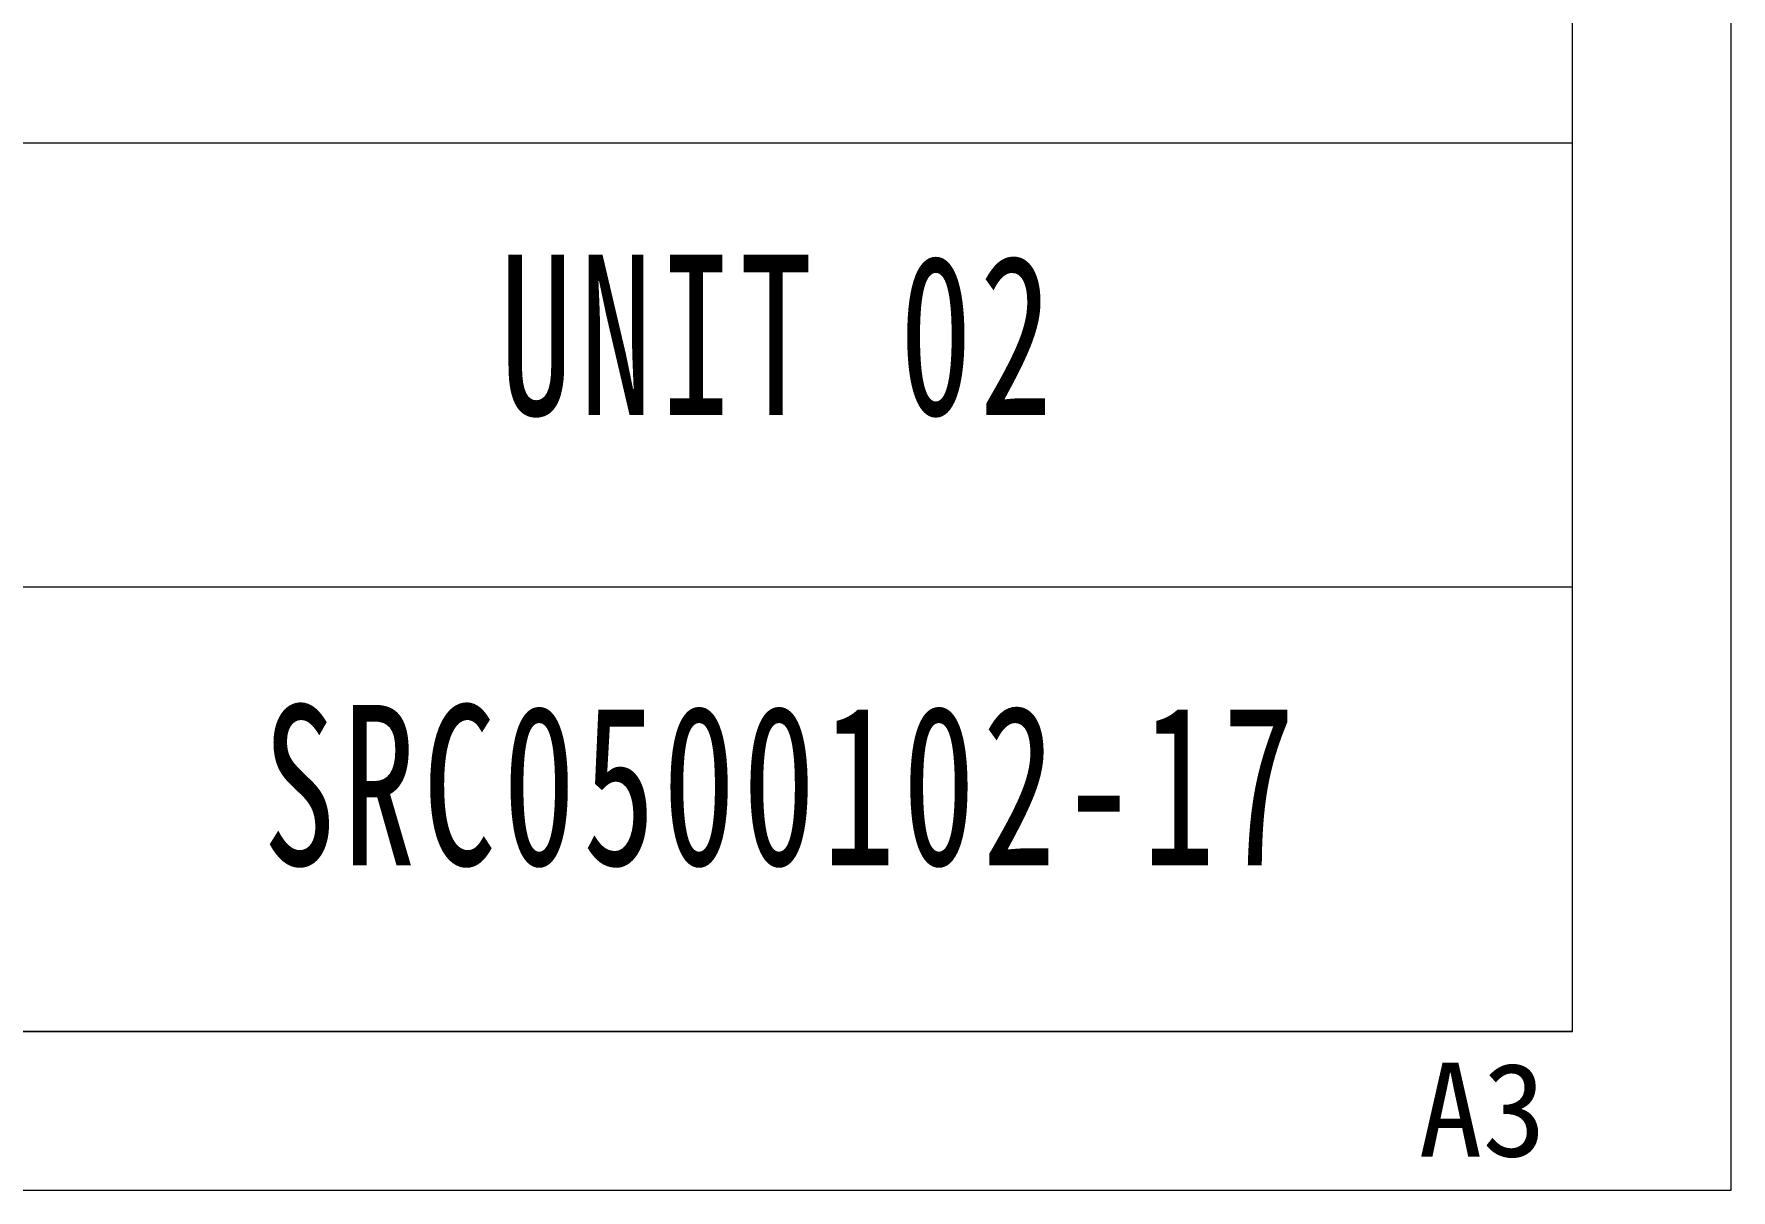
# Model space of a CAD drawing. Header units: millimetres. Extents: x -15766 to 80009, y -9701 to 15159.
# Drawn here: x 3836 to 3943, y 13253.7 to 13326.6 of the extents above; entities that cross this region are included whole.
import ezdxf

# ---------------------------------------------------------------- set-up
doc = ezdxf.new("R2010")
doc.units = ezdxf.units.MM
for name, color, linetype, lineweight in [('CDRAFT0', 7, 'Continuous', 18), ('title_frame', 7, 'Continuous', 18), ('尺寸线层', 3, 'Continuous', 18), ('粗实线层_1', 7, 'Continuous', 15)]:
    doc.layers.add(name, color=color, linetype=linetype, lineweight=lineweight)
doc.styles.add('STYLE1', font='')
doc.styles.add('标准', font='', dxfattribs={"width": 0.667})
doc.styles.get('STYLE1').set_extended_font_data('宋体')
doc.styles.get('标准').set_extended_font_data('宋体')

# ---------------------------------------------------------------- blocks, each defined once
blk = doc.blocks.new('*X611')
at = {"layer": 'CDRAFT0'}
for p, q in [((420, 0), (420, 297)), ((0, 0), (420, 0))]:
    blk.add_line(p, q, dxfattribs=at)
at = {"layer": '粗实线层_1'}
for p, q in [((415, 5), (415, 292)), ((25, 5), (415, 5))]:
    blk.add_line(p, q, dxfattribs=at)

msp = doc.modelspace()

# ---------------------------------------------------------------- linework, layer by layer
at = {"layer": '粗实线层_1'}
for p, q in [((3933.00016, 13263.73384), (3933.00016, 13375.73384)), ((3933.00016, 13319.73384), (3833.00016, 13319.73384)), ((3933.00016, 13291.73384), (3833.00016, 13291.73384)), ((3933.00016, 13263.73384), (3573.00016, 13263.73384))]:
    msp.add_line(p, q, dxfattribs=at)

# ---------------------------------------------------------------- block references
at = {"layer": 'title_frame', "xscale": 2, "yscale": 2, "zscale": 2}
msp.add_blockref('*X611', (3103.00016, 13253.73384), dxfattribs=at)

# ---------------------------------------------------------------- texts
at = {"layer": 'title_frame', "color": 3, "insert": (3923.29127, 13255.74681), "char_height": 5.917808, "width": 11.7369863, "attachment_point": 7, "style": 'STYLE1'}
msp.add_mtext('A3', dxfattribs=at)
at = {"layer": '尺寸线层', "char_height": 10.1006116, "attachment_point": 5, "line_spacing_factor": 1.15057, "style": '标准'}
for s, insert, width in [('{\\T1.1;UNIT 02}', (3883.00016, 13307.56124), 58.9160087), ('{\\T1.1;SRC0500102-17}', (3883.19496, 13279.18196), 58.747581)]:
    msp.add_mtext(s, dxfattribs=dict(at, insert=insert, width=width))

doc.saveas('drawing.dxf')
